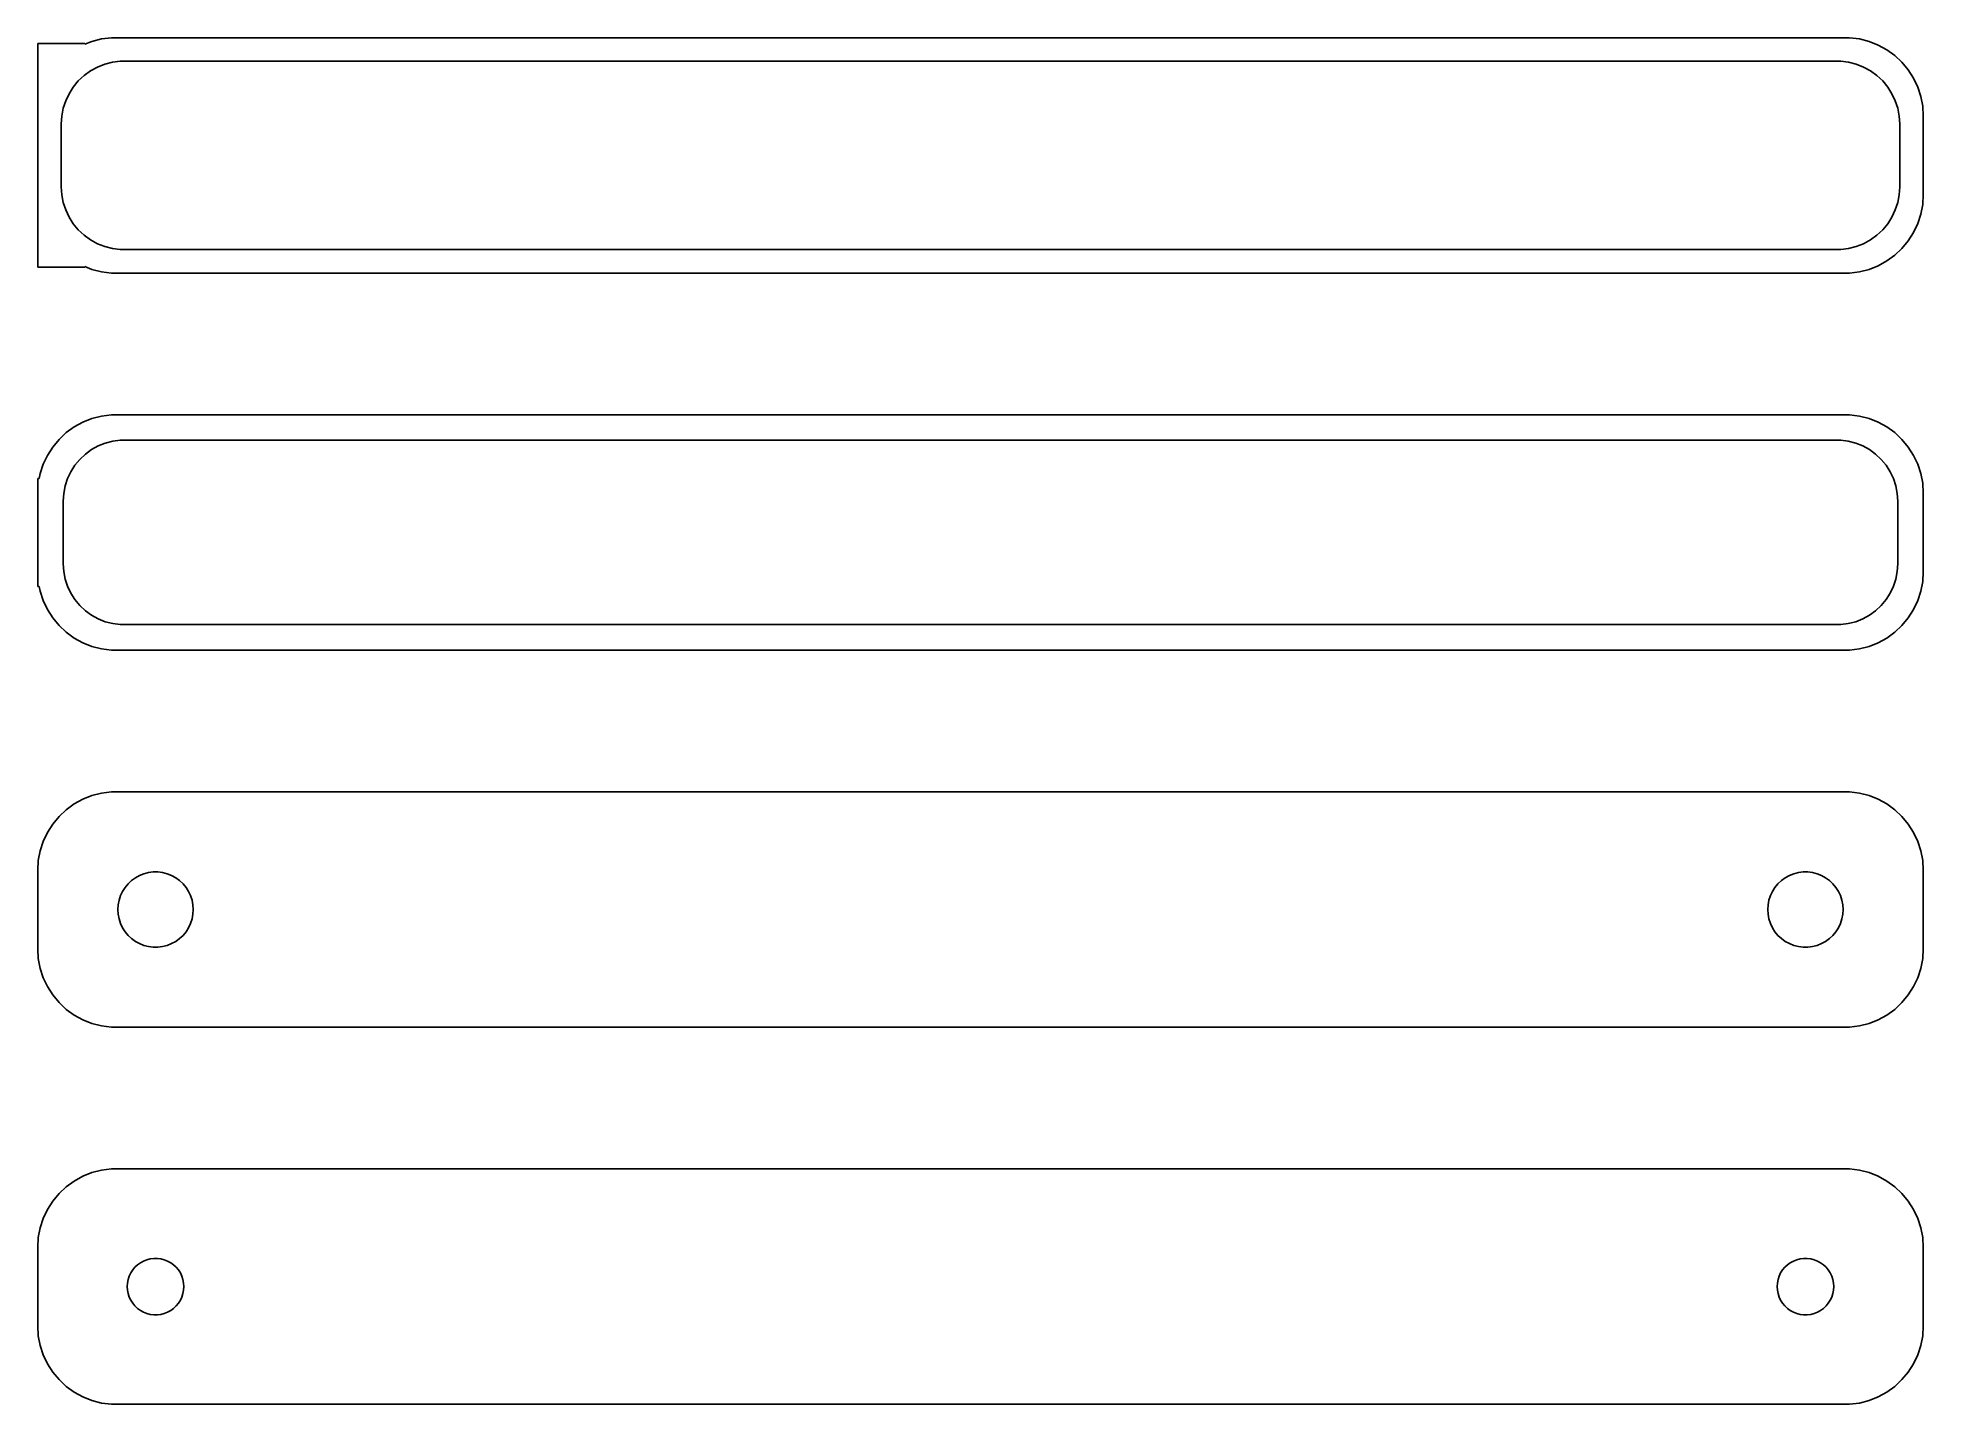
# Model space of a CAD drawing. Header units: metres. Extents: x -60 to 60, y 65 to 151.
import ezdxf

# ---------------------------------------------------------------- set-up
doc = ezdxf.new("R2010")
doc.units = ezdxf.units.M

msp = doc.modelspace()

# ---------------------------------------------------------------- linework, layer by layer
for p, q in [((-56.5451, 151.255), (-57, 151.075)), ((-55.9369, 151.411), (-56.5451, 151.255)), ((-55.3139, 151.49), (-55.9369, 151.411)), ((55.3139, 151.49), (-55.3139, 151.49)), ((55.9369, 151.411), (55.3139, 151.49)), ((56.5451, 151.255), (55.9369, 151.411)), ((57.1289, 151.024), (56.5451, 151.255)), ((-57, 151.115), (-60, 151.115)), ((-60, 151.115), (-60, 136.885)), ((-57, 151.075), (-57, 151.115)), ((57.6791, 150.722), (57.1289, 151.024)), ((58.1871, 150.353), (57.6791, 150.722)), ((58.6448, 149.923), (58.1871, 150.353)), ((-57.4159, 148.738), (-57.0497, 149.082)), ((-57.0497, 149.082), (-56.6433, 149.377)), ((-56.6433, 149.377), (-56.2031, 149.619)), ((-56.2031, 149.619), (-55.7361, 149.804)), ((-55.7361, 149.804), (-55.2495, 149.929)), ((-55.2495, 149.929), (-54.7512, 149.992)), ((-54.7512, 149.992), (54.7512, 149.992)), ((54.7512, 149.992), (55.2495, 149.929)), ((55.2495, 149.929), (55.7361, 149.804)), ((55.7361, 149.804), (56.2031, 149.619)), ((56.2031, 149.619), (56.6433, 149.377)), ((56.6433, 149.377), (57.0497, 149.082)), ((57.0497, 149.082), (57.4159, 148.738)), ((59.0451, 149.439), (58.6448, 149.923)), ((59.3815, 148.909), (59.0451, 149.439)), ((59.6489, 148.341), (59.3815, 148.909)), ((-58.2191, 147.472), (-58.0052, 147.927)), ((-58.0052, 147.927), (-57.7361, 148.351)), ((-57.7361, 148.351), (-57.4159, 148.738)), ((57.4159, 148.738), (57.7361, 148.351)), ((57.7361, 148.351), (58.0052, 147.927)), ((58.0052, 147.927), (58.2191, 147.472)), ((59.8429, 147.743), (59.6489, 148.341)), ((59.9606, 147.127), (59.8429, 147.743)), ((-58.5, 146), (-58.4685, 146.501)), ((-58.4685, 146.501), (-58.3743, 146.995)), ((-58.3743, 146.995), (-58.2191, 147.472)), ((58.2191, 147.472), (58.3743, 146.995)), ((58.3743, 146.995), (58.4685, 146.501)), ((58.4685, 146.501), (58.5, 146)), ((60, 146.5), (59.9606, 147.127)), ((60, 141.5), (60, 146.5)), ((-58.5, 142), (-58.5, 146)), ((58.5, 146), (58.5, 142)), ((-58.4685, 141.499), (-58.5, 142)), ((58.5, 142), (58.4685, 141.499)), ((-58.3743, 141.005), (-58.4685, 141.499)), ((-58.2191, 140.528), (-58.3743, 141.005)), ((-58.0052, 140.073), (-58.2191, 140.528)), ((58.2191, 140.528), (58.0052, 140.073)), ((58.3743, 141.005), (58.2191, 140.528)), ((58.4685, 141.499), (58.3743, 141.005)), ((59.8429, 140.257), (59.9606, 140.873)), ((59.9606, 140.873), (60, 141.5)), ((-57.7361, 139.649), (-58.0052, 140.073)), ((-57.4159, 139.262), (-57.7361, 139.649)), ((-57.0497, 138.918), (-57.4159, 139.262)), ((57.4159, 139.262), (57.0497, 138.918)), ((57.7361, 139.649), (57.4159, 139.262)), ((58.0052, 140.073), (57.7361, 139.649)), ((59.3815, 139.091), (59.6489, 139.659)), ((59.6489, 139.659), (59.8429, 140.257)), ((-56.6433, 138.623), (-57.0497, 138.918)), ((-56.2031, 138.381), (-56.6433, 138.623)), ((-55.7361, 138.196), (-56.2031, 138.381)), ((-55.2495, 138.071), (-55.7361, 138.196)), ((-54.7512, 138.008), (-55.2495, 138.071)), ((54.7512, 138.008), (-54.7512, 138.008)), ((55.2495, 138.071), (54.7512, 138.008)), ((55.7361, 138.196), (55.2495, 138.071)), ((56.2031, 138.381), (55.7361, 138.196)), ((56.6433, 138.623), (56.2031, 138.381)), ((57.0497, 138.918), (56.6433, 138.623)), ((58.1871, 137.647), (58.6448, 138.077)), ((58.6448, 138.077), (59.0451, 138.561)), ((59.0451, 138.561), (59.3815, 139.091)), ((-60, 136.885), (-57, 136.885)), ((-57, 136.885), (-57, 136.925)), ((-57, 136.925), (-56.5451, 136.745)), ((56.5451, 136.745), (57.1289, 136.976)), ((57.1289, 136.976), (57.6791, 137.278)), ((57.6791, 137.278), (58.1871, 137.647)), ((-56.5451, 136.745), (-55.9369, 136.589)), ((-55.9369, 136.589), (-55.3139, 136.51)), ((-55.3139, 136.51), (55.3139, 136.51)), ((55.3139, 136.51), (55.9369, 136.589)), ((55.9369, 136.589), (56.5451, 136.745)), ((-56.5451, 127.255), (-57.1289, 127.024)), ((-55.9369, 127.411), (-56.5451, 127.255)), ((-55.3139, 127.49), (-55.9369, 127.411)), ((55.3139, 127.49), (-55.3139, 127.49)), ((55.9369, 127.411), (55.3139, 127.49)), ((56.5451, 127.255), (55.9369, 127.411)), ((57.1289, 127.024), (56.5451, 127.255)), ((-58.1871, 126.353), (-58.6448, 125.923)), ((-57.6791, 126.722), (-58.1871, 126.353)), ((-57.1289, 127.024), (-57.6791, 126.722)), ((57.6791, 126.722), (57.1289, 127.024)), ((58.1871, 126.353), (57.6791, 126.722)), ((58.6448, 125.923), (58.1871, 126.353)), ((-59.3815, 124.909), (-59.6489, 124.341)), ((-59.0451, 125.439), (-59.3815, 124.909)), ((-58.6448, 125.923), (-59.0451, 125.439)), ((-57.323, 124.651), (-56.9685, 124.984)), ((-56.9685, 124.984), (-56.5751, 125.27)), ((-56.5751, 125.27), (-56.1489, 125.504)), ((-56.1489, 125.504), (-55.6967, 125.683)), ((-55.6967, 125.683), (-55.2256, 125.804)), ((-55.2256, 125.804), (-54.7432, 125.865)), ((-54.7432, 125.865), (54.7432, 125.865)), ((54.7432, 125.865), (55.2256, 125.804)), ((55.2256, 125.804), (55.6967, 125.683)), ((55.6967, 125.683), (56.1489, 125.504)), ((56.1489, 125.504), (56.5751, 125.27)), ((56.5751, 125.27), (56.9685, 124.984)), ((56.9685, 124.984), (57.323, 124.651)), ((59.0451, 125.439), (58.6448, 125.923)), ((59.3815, 124.909), (59.0451, 125.439)), ((59.6489, 124.341), (59.3815, 124.909)), ((-59.8429, 123.743), (-59.9, 123.444)), ((-59.6489, 124.341), (-59.8429, 123.743)), ((-58.1007, 123.426), (-57.8936, 123.866)), ((-57.8936, 123.866), (-57.633, 124.276)), ((-57.633, 124.276), (-57.323, 124.651)), ((57.323, 124.651), (57.633, 124.276)), ((57.633, 124.276), (57.8936, 123.866)), ((57.8936, 123.866), (58.1007, 123.426)), ((59.8429, 123.743), (59.6489, 124.341)), ((59.9606, 123.127), (59.8429, 123.743)), ((-59.9, 123.444), (-60, 123.444)), ((-60, 123.444), (-60, 116.556)), ((-58.3726, 122), (-58.3421, 122.485)), ((-58.3421, 122.485), (-58.251, 122.963)), ((-58.251, 122.963), (-58.1007, 123.426)), ((58.1007, 123.426), (58.251, 122.963)), ((58.251, 122.963), (58.3421, 122.485)), ((58.3421, 122.485), (58.3726, 122)), ((60, 122.5), (59.9606, 123.127)), ((60, 117.5), (60, 122.5)), ((-58.3726, 118), (-58.3726, 122)), ((58.3726, 122), (58.3726, 118)), ((-58.3421, 117.515), (-58.3726, 118)), ((58.3726, 118), (58.3421, 117.515)), ((-60, 116.556), (-59.9, 116.556)), ((-59.9, 116.556), (-59.8429, 116.257)), ((-58.251, 117.037), (-58.3421, 117.515)), ((-58.1007, 116.574), (-58.251, 117.037)), ((-57.8936, 116.134), (-58.1007, 116.574)), ((58.1007, 116.574), (57.8936, 116.134)), ((58.251, 117.037), (58.1007, 116.574)), ((58.3421, 117.515), (58.251, 117.037)), ((59.8429, 116.257), (59.9606, 116.873)), ((59.9606, 116.873), (60, 117.5)), ((-59.8429, 116.257), (-59.6489, 115.659)), ((-59.6489, 115.659), (-59.3815, 115.091)), ((-57.633, 115.724), (-57.8936, 116.134)), ((-57.323, 115.349), (-57.633, 115.724)), ((-56.9685, 115.016), (-57.323, 115.349)), ((57.323, 115.349), (56.9685, 115.016)), ((57.633, 115.724), (57.323, 115.349)), ((57.8936, 116.134), (57.633, 115.724)), ((59.3815, 115.091), (59.6489, 115.659)), ((59.6489, 115.659), (59.8429, 116.257)), ((-59.3815, 115.091), (-59.0451, 114.561)), ((-59.0451, 114.561), (-58.6448, 114.077)), ((-58.6448, 114.077), (-58.1871, 113.647)), ((-56.5751, 114.73), (-56.9685, 115.016)), ((-56.1489, 114.496), (-56.5751, 114.73)), ((-55.6967, 114.317), (-56.1489, 114.496)), ((-55.2256, 114.196), (-55.6967, 114.317)), ((-54.7432, 114.135), (-55.2256, 114.196)), ((54.7432, 114.135), (-54.7432, 114.135)), ((55.2256, 114.196), (54.7432, 114.135)), ((55.6967, 114.317), (55.2256, 114.196)), ((56.1489, 114.496), (55.6967, 114.317)), ((56.5751, 114.73), (56.1489, 114.496)), ((56.9685, 115.016), (56.5751, 114.73)), ((58.1871, 113.647), (58.6448, 114.077)), ((58.6448, 114.077), (59.0451, 114.561)), ((59.0451, 114.561), (59.3815, 115.091)), ((-58.1871, 113.647), (-57.6791, 113.278)), ((-57.6791, 113.278), (-57.1289, 112.976)), ((-57.1289, 112.976), (-56.5451, 112.745)), ((56.5451, 112.745), (57.1289, 112.976)), ((57.1289, 112.976), (57.6791, 113.278)), ((57.6791, 113.278), (58.1871, 113.647)), ((-56.5451, 112.745), (-55.9369, 112.589)), ((-55.9369, 112.589), (-55.3139, 112.51)), ((-55.3139, 112.51), (55.3139, 112.51)), ((55.3139, 112.51), (55.9369, 112.589)), ((55.9369, 112.589), (56.5451, 112.745)), ((-56.5451, 103.255), (-57.1289, 103.024)), ((-55.9369, 103.411), (-56.5451, 103.255)), ((-55.3139, 103.49), (-55.9369, 103.411)), ((55.3139, 103.49), (-55.3139, 103.49)), ((55.9369, 103.411), (55.3139, 103.49)), ((56.5451, 103.255), (55.9369, 103.411)), ((57.1289, 103.024), (56.5451, 103.255)), ((-58.1871, 102.353), (-58.6448, 101.923)), ((-57.6791, 102.722), (-58.1871, 102.353)), ((-57.1289, 103.024), (-57.6791, 102.722)), ((57.6791, 102.722), (57.1289, 103.024)), ((58.1871, 102.353), (57.6791, 102.722)), ((58.6448, 101.923), (58.1871, 102.353)), ((-59.3815, 100.909), (-59.6489, 100.341)), ((-59.0451, 101.439), (-59.3815, 100.909)), ((-58.6448, 101.923), (-59.0451, 101.439)), ((59.0451, 101.439), (58.6448, 101.923)), ((59.3815, 100.909), (59.0451, 101.439)), ((59.6489, 100.341), (59.3815, 100.909)), ((-59.8429, 99.7434), (-59.9606, 99.1267)), ((-59.6489, 100.341), (-59.8429, 99.7434)), ((59.8429, 99.7434), (59.6489, 100.341)), ((59.9606, 99.1267), (59.8429, 99.7434)), ((-59.9606, 99.1267), (-60, 98.5)), ((-60, 98.5), (-60, 93.5)), ((60, 98.5), (59.9606, 99.1267)), ((60, 93.5), (60, 98.5)), ((-54.6031, 97.1562), (-54.4416, 97.4107)), ((-54.4416, 97.4107), (-54.2495, 97.6429)), ((-54.2495, 97.6429), (-54.0298, 97.8492)), ((-54.0298, 97.8492), (-53.786, 98.0264)), ((-53.786, 98.0264), (-53.5219, 98.1716)), ((-53.5219, 98.1716), (-53.2416, 98.2825)), ((-53.2416, 98.2825), (-52.9497, 98.3575)), ((-52.9497, 98.3575), (-52.6507, 98.3953)), ((-52.6507, 98.3953), (-52.3493, 98.3953)), ((-52.3493, 98.3953), (-52.0503, 98.3575)), ((-52.0503, 98.3575), (-51.7584, 98.2825)), ((-51.7584, 98.2825), (-51.4781, 98.1716)), ((-51.4781, 98.1716), (-51.214, 98.0264)), ((-51.214, 98.0264), (-50.9702, 97.8492)), ((-50.9702, 97.8492), (-50.7505, 97.6429)), ((-50.7505, 97.6429), (-50.5583, 97.4107)), ((-50.5583, 97.4107), (-50.3969, 97.1562)), ((50.3969, 97.1562), (50.5583, 97.4107)), ((50.5583, 97.4107), (50.7505, 97.6429)), ((50.7505, 97.6429), (50.9702, 97.8492)), ((50.9702, 97.8492), (51.214, 98.0264)), ((51.214, 98.0264), (51.4781, 98.1716)), ((51.4781, 98.1716), (51.7584, 98.2825)), ((51.7584, 98.2825), (52.0503, 98.3575)), ((52.0503, 98.3575), (52.3493, 98.3953)), ((52.3493, 98.3953), (52.6507, 98.3953)), ((52.6507, 98.3953), (52.9497, 98.3575)), ((52.9497, 98.3575), (53.2416, 98.2825)), ((53.2416, 98.2825), (53.5219, 98.1716)), ((53.5219, 98.1716), (53.786, 98.0264)), ((53.786, 98.0264), (54.0298, 97.8492)), ((54.0298, 97.8492), (54.2495, 97.6429)), ((54.2495, 97.6429), (54.4416, 97.4107)), ((54.4416, 97.4107), (54.6031, 97.1562)), ((-54.9, 96), (-54.8811, 96.3008)), ((-54.8811, 95.6992), (-54.9, 96)), ((-54.8811, 96.3008), (-54.8246, 96.5968)), ((-54.8246, 96.5968), (-54.7315, 96.8835)), ((-54.7315, 96.8835), (-54.6031, 97.1562)), ((-50.3969, 97.1562), (-50.2685, 96.8835)), ((-50.2685, 96.8835), (-50.1754, 96.5968)), ((-50.1754, 96.5968), (-50.1189, 96.3008)), ((-50.1189, 96.3008), (-50.1, 96)), ((-50.1, 96), (-50.1189, 95.6992)), ((50.1, 96), (50.1189, 96.3008)), ((50.1189, 95.6992), (50.1, 96)), ((50.1189, 96.3008), (50.1754, 96.5968)), ((50.1754, 96.5968), (50.2685, 96.8835)), ((50.2685, 96.8835), (50.3969, 97.1562)), ((54.6031, 97.1562), (54.7315, 96.8835)), ((54.7315, 96.8835), (54.8246, 96.5968)), ((54.8246, 96.5968), (54.8811, 96.3008)), ((54.8811, 96.3008), (54.9, 96)), ((54.9, 96), (54.8811, 95.6992)), ((-54.8246, 95.4032), (-54.8811, 95.6992)), ((-54.7315, 95.1165), (-54.8246, 95.4032)), ((-54.6031, 94.8438), (-54.7315, 95.1165)), ((-54.4416, 94.5893), (-54.6031, 94.8438)), ((-50.3969, 94.8438), (-50.5583, 94.5893)), ((-50.2685, 95.1165), (-50.3969, 94.8438)), ((-50.1754, 95.4032), (-50.2685, 95.1165)), ((-50.1189, 95.6992), (-50.1754, 95.4032)), ((50.1754, 95.4032), (50.1189, 95.6992)), ((50.2685, 95.1165), (50.1754, 95.4032)), ((50.3969, 94.8438), (50.2685, 95.1165)), ((50.5583, 94.5893), (50.3969, 94.8438)), ((54.6031, 94.8438), (54.4416, 94.5893)), ((54.7315, 95.1165), (54.6031, 94.8438)), ((54.8246, 95.4032), (54.7315, 95.1165)), ((54.8811, 95.6992), (54.8246, 95.4032)), ((-54.2495, 94.3571), (-54.4416, 94.5893)), ((-54.0298, 94.1508), (-54.2495, 94.3571)), ((-53.786, 93.9736), (-54.0298, 94.1508)), ((-53.5219, 93.8284), (-53.786, 93.9736)), ((-53.2416, 93.7175), (-53.5219, 93.8284)), ((-52.9497, 93.6425), (-53.2416, 93.7175)), ((-52.6507, 93.6047), (-52.9497, 93.6425)), ((-52.3493, 93.6047), (-52.6507, 93.6047)), ((-52.0503, 93.6425), (-52.3493, 93.6047)), ((-51.7584, 93.7175), (-52.0503, 93.6425)), ((-51.4781, 93.8284), (-51.7584, 93.7175)), ((-51.214, 93.9736), (-51.4781, 93.8284)), ((-50.9702, 94.1508), (-51.214, 93.9736)), ((-50.7505, 94.3571), (-50.9702, 94.1508)), ((-50.5583, 94.5893), (-50.7505, 94.3571)), ((50.7505, 94.3571), (50.5583, 94.5893)), ((50.9702, 94.1508), (50.7505, 94.3571)), ((51.214, 93.9736), (50.9702, 94.1508)), ((51.4781, 93.8284), (51.214, 93.9736)), ((51.7584, 93.7175), (51.4781, 93.8284)), ((52.0503, 93.6425), (51.7584, 93.7175)), ((52.3493, 93.6047), (52.0503, 93.6425)), ((52.6507, 93.6047), (52.3493, 93.6047)), ((52.9497, 93.6425), (52.6507, 93.6047)), ((53.2416, 93.7175), (52.9497, 93.6425)), ((53.5219, 93.8284), (53.2416, 93.7175)), ((53.786, 93.9736), (53.5219, 93.8284)), ((54.0298, 94.1508), (53.786, 93.9736)), ((54.2495, 94.3571), (54.0298, 94.1508)), ((54.4416, 94.5893), (54.2495, 94.3571)), ((-60, 93.5), (-59.9606, 92.8733)), ((-59.9606, 92.8733), (-59.8429, 92.2566)), ((59.8429, 92.2566), (59.9606, 92.8733)), ((59.9606, 92.8733), (60, 93.5)), ((-59.8429, 92.2566), (-59.6489, 91.6594)), ((-59.6489, 91.6594), (-59.3815, 91.0912)), ((59.3815, 91.0912), (59.6489, 91.6594)), ((59.6489, 91.6594), (59.8429, 92.2566)), ((-59.3815, 91.0912), (-59.0451, 90.5611)), ((-59.0451, 90.5611), (-58.6448, 90.0773)), ((-58.6448, 90.0773), (-58.1871, 89.6474)), ((58.1871, 89.6474), (58.6448, 90.0773)), ((58.6448, 90.0773), (59.0451, 90.5611)), ((59.0451, 90.5611), (59.3815, 91.0912)), ((-58.1871, 89.6474), (-57.6791, 89.2784)), ((-57.6791, 89.2784), (-57.1289, 88.9759)), ((-57.1289, 88.9759), (-56.5451, 88.7447)), ((56.5451, 88.7447), (57.1289, 88.9759)), ((57.1289, 88.9759), (57.6791, 89.2784)), ((57.6791, 89.2784), (58.1871, 89.6474)), ((-56.5451, 88.7447), (-55.9369, 88.5886)), ((-55.9369, 88.5886), (-55.3139, 88.5099)), ((-55.3139, 88.5099), (55.3139, 88.5099)), ((55.3139, 88.5099), (55.9369, 88.5886)), ((55.9369, 88.5886), (56.5451, 88.7447)), ((-56.5451, 79.2553), (-57.1289, 79.0241)), ((-55.9369, 79.4114), (-56.5451, 79.2553)), ((-55.3139, 79.4901), (-55.9369, 79.4114)), ((55.3139, 79.4901), (-55.3139, 79.4901)), ((55.9369, 79.4114), (55.3139, 79.4901)), ((56.5451, 79.2553), (55.9369, 79.4114)), ((57.1289, 79.0241), (56.5451, 79.2553)), ((-58.1871, 78.3526), (-58.6448, 77.9227)), ((-57.6791, 78.7216), (-58.1871, 78.3526)), ((-57.1289, 79.0241), (-57.6791, 78.7216)), ((57.6791, 78.7216), (57.1289, 79.0241)), ((58.1871, 78.3526), (57.6791, 78.7216)), ((58.6448, 77.9227), (58.1871, 78.3526)), ((-59.3815, 76.9088), (-59.6489, 76.3406)), ((-59.0451, 77.4389), (-59.3815, 76.9088)), ((-58.6448, 77.9227), (-59.0451, 77.4389)), ((59.0451, 77.4389), (58.6448, 77.9227)), ((59.3815, 76.9088), (59.0451, 77.4389)), ((59.6489, 76.3406), (59.3815, 76.9088)), ((-59.8429, 75.7434), (-59.9606, 75.1267)), ((-59.6489, 76.3406), (-59.8429, 75.7434)), ((59.8429, 75.7434), (59.6489, 76.3406)), ((59.9606, 75.1267), (59.8429, 75.7434)), ((-59.9606, 75.1267), (-60, 74.5)), ((-60, 74.5), (-60, 69.5)), ((60, 74.5), (59.9606, 75.1267)), ((60, 69.5), (60, 74.5)), ((-53.9562, 73.058), (-53.8121, 73.2322)), ((-53.8121, 73.2322), (-53.6474, 73.3869)), ((-53.6474, 73.3869), (-53.4645, 73.5198)), ((-53.4645, 73.5198), (-53.2664, 73.6287)), ((-53.2664, 73.6287), (-53.0562, 73.7119)), ((-53.0562, 73.7119), (-52.8373, 73.7681)), ((-52.8373, 73.7681), (-52.613, 73.7964)), ((-52.613, 73.7964), (-52.387, 73.7964)), ((-52.387, 73.7964), (-52.1627, 73.7681)), ((-52.1627, 73.7681), (-51.9438, 73.7119)), ((-51.9438, 73.7119), (-51.7336, 73.6287)), ((-51.7336, 73.6287), (-51.5355, 73.5198)), ((-51.5355, 73.5198), (-51.3526, 73.3869)), ((-51.3526, 73.3869), (-51.1879, 73.2322)), ((-51.1879, 73.2322), (-51.0438, 73.058)), ((51.0438, 73.058), (51.1879, 73.2322)), ((51.1879, 73.2322), (51.3526, 73.3869)), ((51.3526, 73.3869), (51.5355, 73.5198)), ((51.5355, 73.5198), (51.7336, 73.6287)), ((51.7336, 73.6287), (51.9438, 73.7119)), ((51.9438, 73.7119), (52.1627, 73.7681)), ((52.1627, 73.7681), (52.387, 73.7964)), ((52.387, 73.7964), (52.613, 73.7964)), ((52.613, 73.7964), (52.8373, 73.7681)), ((52.8373, 73.7681), (53.0562, 73.7119)), ((53.0562, 73.7119), (53.2664, 73.6287)), ((53.2664, 73.6287), (53.4645, 73.5198)), ((53.4645, 73.5198), (53.6474, 73.3869)), ((53.6474, 73.3869), (53.8121, 73.2322)), ((53.8121, 73.2322), (53.9562, 73.058)), ((-54.3, 72), (-54.2858, 72.2256)), ((-54.2858, 71.7744), (-54.3, 72)), ((-54.2858, 72.2256), (-54.2434, 72.4476)), ((-54.2434, 72.4476), (-54.1736, 72.6626)), ((-54.1736, 72.6626), (-54.0773, 72.8671)), ((-54.0773, 72.8671), (-53.9562, 73.058)), ((-51.0438, 73.058), (-50.9226, 72.8671)), ((-50.9226, 72.8671), (-50.8264, 72.6626)), ((-50.8264, 72.6626), (-50.7565, 72.4476)), ((-50.7565, 72.4476), (-50.7142, 72.2256)), ((-50.7142, 72.2256), (-50.7, 72)), ((-50.7, 72), (-50.7142, 71.7744)), ((50.7, 72), (50.7142, 72.2256)), ((50.7142, 71.7744), (50.7, 72)), ((50.7142, 72.2256), (50.7565, 72.4476)), ((50.7565, 72.4476), (50.8264, 72.6626)), ((50.8264, 72.6626), (50.9226, 72.8671)), ((50.9226, 72.8671), (51.0438, 73.058)), ((53.9562, 73.058), (54.0773, 72.8671)), ((54.0773, 72.8671), (54.1736, 72.6626)), ((54.1736, 72.6626), (54.2434, 72.4476)), ((54.2434, 72.4476), (54.2858, 72.2256)), ((54.2858, 72.2256), (54.3, 72)), ((54.3, 72), (54.2858, 71.7744)), ((-54.2434, 71.5524), (-54.2858, 71.7744)), ((-54.1736, 71.3374), (-54.2434, 71.5524)), ((-54.0773, 71.1329), (-54.1736, 71.3374)), ((-53.9562, 70.942), (-54.0773, 71.1329)), ((-53.8121, 70.7678), (-53.9562, 70.942)), ((-51.0438, 70.942), (-51.1879, 70.7678)), ((-50.9226, 71.1329), (-51.0438, 70.942)), ((-50.8264, 71.3374), (-50.9226, 71.1329)), ((-50.7565, 71.5524), (-50.8264, 71.3374)), ((-50.7142, 71.7744), (-50.7565, 71.5524)), ((50.7565, 71.5524), (50.7142, 71.7744)), ((50.8264, 71.3374), (50.7565, 71.5524)), ((50.9226, 71.1329), (50.8264, 71.3374)), ((51.0438, 70.942), (50.9226, 71.1329)), ((51.1879, 70.7678), (51.0438, 70.942)), ((53.9562, 70.942), (53.8121, 70.7678)), ((54.0773, 71.1329), (53.9562, 70.942)), ((54.1736, 71.3374), (54.0773, 71.1329)), ((54.2434, 71.5524), (54.1736, 71.3374)), ((54.2858, 71.7744), (54.2434, 71.5524)), ((-53.6474, 70.6131), (-53.8121, 70.7678)), ((-53.4645, 70.4802), (-53.6474, 70.6131)), ((-53.2664, 70.3713), (-53.4645, 70.4802)), ((-53.0562, 70.2881), (-53.2664, 70.3713)), ((-52.8373, 70.2319), (-53.0562, 70.2881)), ((-52.613, 70.2036), (-52.8373, 70.2319)), ((-52.387, 70.2036), (-52.613, 70.2036)), ((-52.1627, 70.2319), (-52.387, 70.2036)), ((-51.9438, 70.2881), (-52.1627, 70.2319)), ((-51.7336, 70.3713), (-51.9438, 70.2881)), ((-51.5355, 70.4802), (-51.7336, 70.3713)), ((-51.3526, 70.6131), (-51.5355, 70.4802)), ((-51.1879, 70.7678), (-51.3526, 70.6131)), ((51.3526, 70.6131), (51.1879, 70.7678)), ((51.5355, 70.4802), (51.3526, 70.6131)), ((51.7336, 70.3713), (51.5355, 70.4802)), ((51.9438, 70.2881), (51.7336, 70.3713)), ((52.1627, 70.2319), (51.9438, 70.2881)), ((52.387, 70.2036), (52.1627, 70.2319)), ((52.613, 70.2036), (52.387, 70.2036)), ((52.8373, 70.2319), (52.613, 70.2036)), ((53.0562, 70.2881), (52.8373, 70.2319)), ((53.2664, 70.3713), (53.0562, 70.2881)), ((53.4645, 70.4802), (53.2664, 70.3713)), ((53.6474, 70.6131), (53.4645, 70.4802)), ((53.8121, 70.7678), (53.6474, 70.6131)), ((-60, 69.5), (-59.9606, 68.8733)), ((-59.9606, 68.8733), (-59.8429, 68.2566)), ((59.8429, 68.2566), (59.9606, 68.8733)), ((59.9606, 68.8733), (60, 69.5)), ((-59.8429, 68.2566), (-59.6489, 67.6594)), ((-59.6489, 67.6594), (-59.3815, 67.0912)), ((59.3815, 67.0912), (59.6489, 67.6594)), ((59.6489, 67.6594), (59.8429, 68.2566)), ((-59.3815, 67.0912), (-59.0451, 66.5611)), ((-59.0451, 66.5611), (-58.6448, 66.0773)), ((-58.6448, 66.0773), (-58.1871, 65.6474)), ((58.1871, 65.6474), (58.6448, 66.0773)), ((58.6448, 66.0773), (59.0451, 66.5611)), ((59.0451, 66.5611), (59.3815, 67.0912)), ((-58.1871, 65.6474), (-57.6791, 65.2784)), ((-57.6791, 65.2784), (-57.1289, 64.9759)), ((-57.1289, 64.9759), (-56.5451, 64.7447)), ((56.5451, 64.7447), (57.1289, 64.9759)), ((57.1289, 64.9759), (57.6791, 65.2784)), ((57.6791, 65.2784), (58.1871, 65.6474)), ((-56.5451, 64.7447), (-55.9369, 64.5886)), ((-55.9369, 64.5886), (-55.3139, 64.5099)), ((-55.3139, 64.5099), (55.3139, 64.5099)), ((55.3139, 64.5099), (55.9369, 64.5886)), ((55.9369, 64.5886), (56.5451, 64.7447))]:
    msp.add_line(p, q)

doc.saveas('drawing.dxf')
